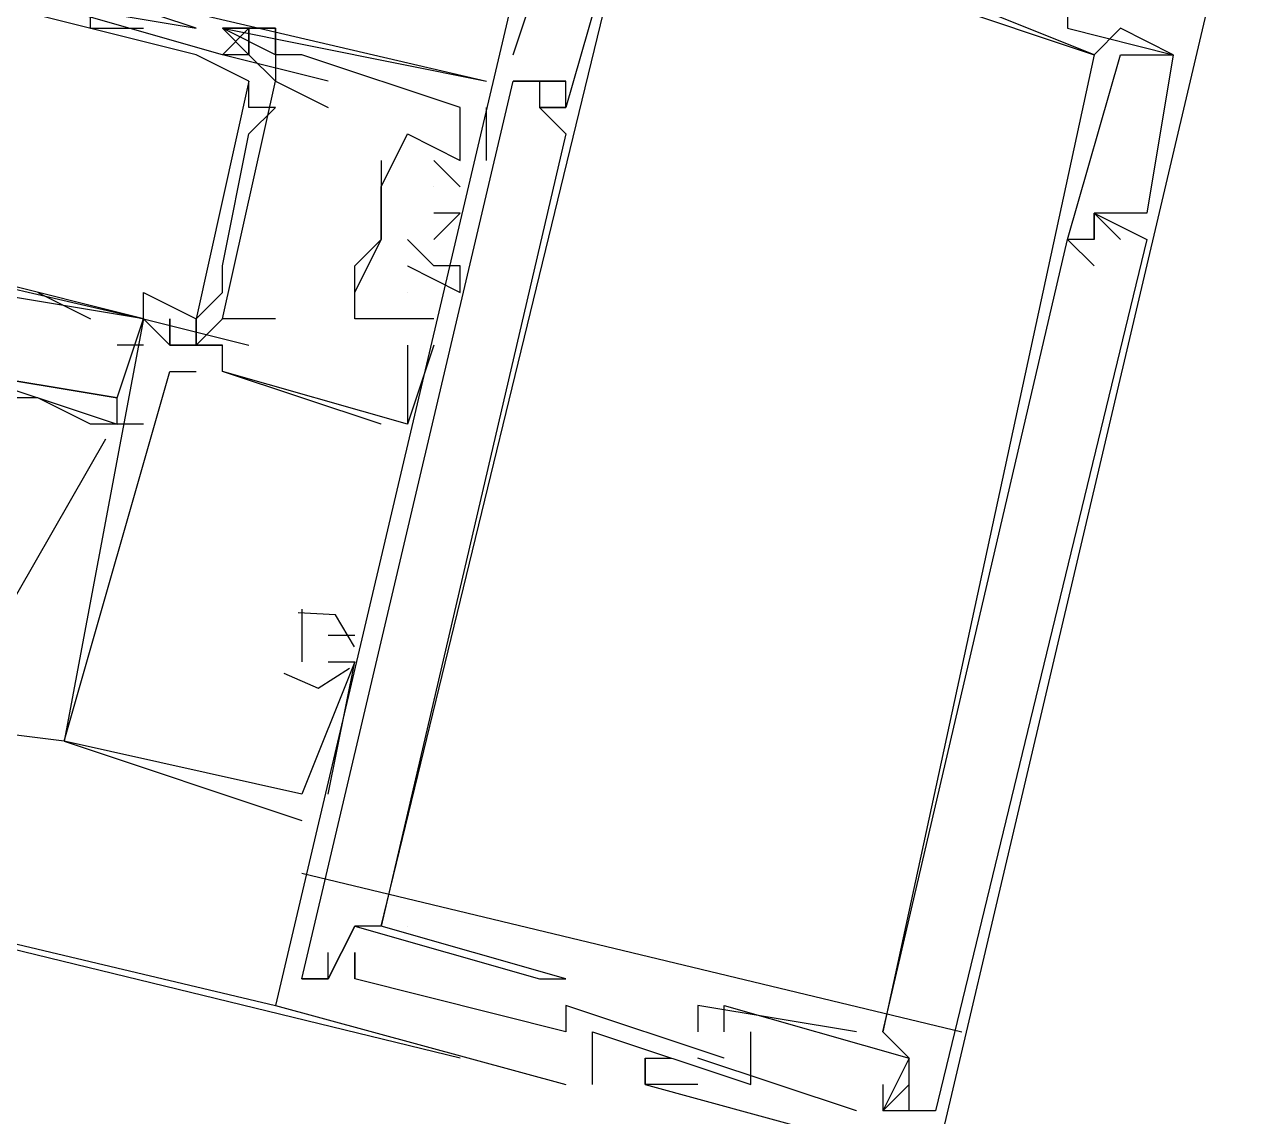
# Model space of a CAD drawing. Header units: feet. Extents: x -84 to 198, y -22 to 181.
# Drawn here: x 85.06 to 85.68, y 150.188 to 150.74 of the extents above; entities that cross this region are included whole.
import ezdxf

# ---------------------------------------------------------------- set-up
doc = ezdxf.new("R2010")
doc.units = ezdxf.units.FT
doc.layers.add('A-LINEA', color=7, linetype='CONTINUOUS')

msp = doc.modelspace()

# ---------------------------------------------------------------- linework, layer by layer
at = {"layer": 'A-LINEA'}
for p, q in [((76.6133, 152.2711), (85.1867, 150.2444)), ((84.8933, 150.8044), (85.2933, 150.7111)), ((85.0667, 150.7511), (85.1467, 150.7378)), ((85.0667, 150.7511), (85.1467, 150.7378)), ((85.0933, 150.7378), (85.0933, 150.7511)), ((85.0933, 150.7378), (85.12, 150.7378)), ((85.12, 150.7378), (85.12, 150.7378)), ((85.1467, 150.7378), (85.1467, 150.7378)), ((85.16, 150.7378), (85.16, 150.7378)), ((85.16, 150.7378), (85.16, 150.7378)), ((85.16, 150.7378), (85.16, 150.7378)), ((85.16, 150.7378), (85.16, 150.7378)), ((85.16, 150.7378), (85.16, 150.7378)), ((85.16, 150.7378), (85.16, 150.7378)), ((85.1733, 150.7378), (85.16, 150.7244)), ((85.1733, 150.7378), (85.1733, 150.7378)), ((85.1733, 150.7378), (85.1733, 150.7378)), ((85.1733, 150.7378), (85.1733, 150.7378)), ((85.1733, 150.7244), (85.1733, 150.7378)), ((85.1867, 150.7378), (85.1867, 150.7378)), ((85.1867, 150.7378), (85.1867, 150.7378)), ((85.1867, 150.7378), (85.1867, 150.7378)), ((85.5867, 150.7378), (85.5867, 150.7378)), ((85.5867, 150.7378), (85.5867, 150.7378)), ((85.5867, 150.7378), (85.5867, 150.7378)), ((85.6133, 150.7378), (85.6133, 150.7378)), ((85.6133, 150.7378), (85.6133, 150.7378)), ((85.6133, 150.7378), (85.6133, 150.7378)), ((85.1467, 150.7244), (85.1467, 150.7244)), ((85.16, 150.7244), (85.16, 150.7244)), ((85.1733, 150.7244), (85.1733, 150.7244)), ((85.1733, 150.7244), (85.1733, 150.7244)), ((85.1733, 150.7244), (85.1733, 150.7244)), ((85.1867, 150.7244), (85.1867, 150.7244)), ((85.1867, 150.7244), (85.1867, 150.7244)), ((85.1867, 150.7244), (85.1867, 150.7244)), ((85.1867, 150.7244), (85.1867, 150.7111)), ((85.1867, 150.7244), (85.1867, 150.7111)), ((85.1867, 150.7244), (85.1867, 150.7244)), ((85.2, 150.7244), (85.2, 150.7244)), ((85.2, 150.7244), (85.2, 150.7244)), ((85.2, 150.7244), (85.2, 150.7244)), ((85.3067, 150.7244), (85.3067, 150.7244)), ((85.3067, 150.7244), (85.3067, 150.7244)), ((85.3067, 150.7244), (85.3067, 150.7244)), ((85.6, 150.7244), (85.6, 150.7244)), ((85.6, 150.7244), (85.6, 150.7244)), ((85.6, 150.7244), (85.6, 150.7244)), ((85.6, 150.7244), (85.6, 150.7244)), ((85.6, 150.7244), (85.6, 150.7244)), ((85.6, 150.7244), (85.6, 150.7244)), ((85.6133, 150.7244), (85.6133, 150.7244)), ((85.6133, 150.7244), (85.6133, 150.7244)), ((85.6133, 150.7244), (85.6133, 150.7244)), ((85.64, 150.7244), (85.64, 150.7244)), ((85.64, 150.7244), (85.64, 150.7244)), ((85.64, 150.7244), (85.64, 150.7244)), ((85.64, 150.7244), (85.64, 150.7244)), ((85.64, 150.7244), (85.64, 150.7244)), ((85.64, 150.7244), (85.64, 150.7244)), ((85.64, 150.7244), (85.64, 150.7244)), ((85.64, 150.7244), (85.64, 150.7244)), ((85.64, 150.7244), (85.64, 150.7244)), ((85.1733, 150.7111), (85.1467, 150.5911)), ((85.1733, 150.7111), (85.1467, 150.5911)), ((85.1733, 150.7111), (85.1467, 150.5911)), ((85.1733, 150.7111), (85.1733, 150.7111)), ((85.1867, 150.7111), (85.1867, 150.7111)), ((85.2133, 150.7111), (85.2133, 150.7111)), ((85.2933, 150.7111), (85.2933, 150.7111)), ((85.2933, 150.7111), (85.2933, 150.7111)), ((85.2933, 150.7111), (85.2933, 150.7111)), ((85.3067, 150.7111), (85.3067, 150.7111)), ((85.3067, 150.7111), (85.3067, 150.7111)), ((85.3067, 150.7111), (85.3067, 150.7111)), ((85.3067, 150.7111), (85.3067, 150.7111)), ((85.3067, 150.7111), (85.3067, 150.7111)), ((85.3067, 150.7111), (85.3067, 150.7111)), ((85.32, 150.7111), (85.32, 150.7111)), ((85.32, 150.7111), (85.32, 150.7111)), ((85.32, 150.7111), (85.32, 150.7111)), ((85.32, 150.7111), (85.32, 150.7111)), ((85.32, 150.7111), (85.32, 150.7111)), ((85.32, 150.7111), (85.32, 150.7111)), ((85.3333, 150.7111), (85.3333, 150.7111)), ((85.3333, 150.7111), (85.3333, 150.7111)), ((85.3333, 150.7111), (85.3333, 150.7111)), ((85.3333, 150.7111), (85.3333, 150.7111)), ((85.3333, 150.7111), (85.3333, 150.7111)), ((85.3333, 150.7111), (85.3333, 150.7111)), ((85.1733, 150.6978), (85.1733, 150.6978)), ((85.1867, 150.6978), (85.1867, 150.6978)), ((85.2133, 150.6978), (85.2133, 150.6978)), ((85.28, 150.6978), (85.28, 150.6978)), ((85.28, 150.6978), (85.28, 150.6978)), ((85.28, 150.6978), (85.28, 150.6978)), ((85.2933, 150.6711), (85.2933, 150.6978)), ((85.2933, 150.6978), (85.2933, 150.6978)), ((85.2933, 150.6711), (85.2933, 150.6978)), ((85.2933, 150.6978), (85.2933, 150.6978)), ((85.2933, 150.6711), (85.2933, 150.6978)), ((85.2933, 150.6978), (85.2933, 150.6978)), ((85.32, 150.6978), (85.32, 150.6978)), ((85.32, 150.6978), (85.32, 150.6978)), ((85.32, 150.6978), (85.32, 150.6978)), ((85.32, 150.6978), (85.32, 150.6978)), ((85.32, 150.6978), (85.32, 150.6978)), ((85.32, 150.6978), (85.32, 150.6978)), ((85.32, 150.6978), (85.32, 150.6978)), ((85.32, 150.6978), (85.32, 150.6978)), ((85.32, 150.6978), (85.32, 150.6978)), ((85.3333, 150.6978), (85.3333, 150.6978)), ((85.3333, 150.6978), (85.3333, 150.6978)), ((85.3333, 150.6978), (85.3333, 150.6978)), ((85.3333, 150.6978), (85.3333, 150.6978)), ((85.3333, 150.6978), (85.3333, 150.6978)), ((85.3333, 150.6978), (85.3333, 150.6978)), ((85.3333, 150.6978), (85.3333, 150.6978)), ((85.3333, 150.6978), (85.3333, 150.6978)), ((85.3333, 150.6978), (85.3333, 150.6978)), ((85.1733, 150.6844), (85.1733, 150.6844)), ((85.2533, 150.6844), (85.2533, 150.6844)), ((85.2533, 150.6844), (85.2533, 150.6844)), ((85.2533, 150.6844), (85.2533, 150.6844)), ((85.3333, 150.6844), (85.3333, 150.6844)), ((85.3333, 150.6844), (85.3333, 150.6844)), ((85.3333, 150.6844), (85.3333, 150.6844)), ((85.2667, 150.6711), (85.28, 150.6578)), ((85.2667, 150.6711), (85.2667, 150.6711)), ((85.2667, 150.6711), (85.28, 150.6578)), ((85.2667, 150.6711), (85.2667, 150.6711)), ((85.2667, 150.6711), (85.28, 150.6578)), ((85.2667, 150.6711), (85.2667, 150.6711)), ((85.28, 150.6711), (85.28, 150.6711)), ((85.28, 150.6711), (85.28, 150.6711)), ((85.28, 150.6711), (85.28, 150.6711)), ((85.28, 150.6711), (85.28, 150.6711)), ((85.28, 150.6711), (85.28, 150.6711)), ((85.28, 150.6711), (85.28, 150.6711)), ((85.2933, 150.6711), (85.2933, 150.6711)), ((85.2933, 150.6711), (85.2933, 150.6711)), ((85.2933, 150.6711), (85.2933, 150.6711)), ((85.24, 150.6578), (85.24, 150.6578)), ((85.24, 150.6578), (85.24, 150.6578)), ((85.24, 150.6578), (85.24, 150.6578)), ((85.2667, 150.6578), (85.2667, 150.6578)), ((85.2667, 150.6578), (85.2667, 150.6578)), ((85.2667, 150.6578), (85.2667, 150.6578)), ((85.28, 150.6578), (85.28, 150.6578)), ((85.28, 150.6578), (85.28, 150.6578)), ((85.28, 150.6578), (85.28, 150.6578)), ((85.2667, 150.6444), (85.2667, 150.6444)), ((85.2667, 150.6444), (85.2667, 150.6444)), ((85.2667, 150.6444), (85.2667, 150.6444)), ((85.28, 150.6444), (85.28, 150.6444)), ((85.28, 150.6444), (85.28, 150.6444)), ((85.28, 150.6444), (85.28, 150.6444)), ((85.6, 150.6444), (85.6, 150.6444)), ((85.6, 150.6444), (85.6, 150.6444)), ((85.6133, 150.6311), (85.6, 150.6444)), ((85.6, 150.6444), (85.6, 150.6444)), ((85.6, 150.6444), (85.6, 150.6444)), ((85.6, 150.6444), (85.6, 150.6444)), ((85.6133, 150.6311), (85.6, 150.6444)), ((85.6, 150.6444), (85.6, 150.6444)), ((85.6, 150.6444), (85.6, 150.6444)), ((85.6, 150.6444), (85.6, 150.6444)), ((85.6133, 150.6311), (85.6, 150.6444)), ((85.6, 150.6444), (85.6, 150.6444)), ((85.6267, 150.6444), (85.6267, 150.6444)), ((85.6267, 150.6444), (85.6267, 150.6444)), ((85.6267, 150.6444), (85.6267, 150.6444)), ((85.24, 150.6311), (85.24, 150.6311)), ((85.24, 150.6311), (85.24, 150.6311)), ((85.24, 150.6311), (85.24, 150.6311)), ((85.24, 150.6311), (85.24, 150.6311)), ((85.24, 150.6311), (85.24, 150.6311)), ((85.2533, 150.6311), (85.2533, 150.6311)), ((85.2533, 150.6311), (85.2533, 150.6311)), ((85.2533, 150.6311), (85.2533, 150.6311)), ((85.2667, 150.6311), (85.2667, 150.6311)), ((85.2667, 150.6311), (85.2667, 150.6311)), ((85.2667, 150.6311), (85.2667, 150.6311)), ((85.5867, 150.6311), (85.5867, 150.6311)), ((85.5867, 150.6311), (85.5867, 150.6311)), ((85.5867, 150.6311), (85.5867, 150.6311)), ((85.5867, 150.6311), (85.5867, 150.6311)), ((85.5867, 150.6311), (85.5867, 150.6311)), ((85.5867, 150.6311), (85.5867, 150.6311)), ((85.6, 150.6311), (85.6, 150.6311)), ((85.6, 150.6311), (85.6, 150.6311)), ((85.6, 150.6311), (85.6, 150.6311)), ((85.6, 150.6311), (85.6, 150.6311)), ((85.6, 150.6311), (85.6, 150.6311)), ((85.6, 150.6311), (85.6, 150.6311)), ((85.6, 150.6311), (85.6, 150.6311)), ((85.6, 150.6311), (85.6, 150.6311)), ((85.6, 150.6311), (85.6, 150.6311)), ((85.6133, 150.6311), (85.6133, 150.6311)), ((85.6133, 150.6311), (85.6133, 150.6311)), ((85.6133, 150.6311), (85.6133, 150.6311)), ((85.6267, 150.6311), (85.6267, 150.6311)), ((85.6267, 150.6311), (85.6267, 150.6311)), ((85.6267, 150.6311), (85.6267, 150.6311)), ((85.16, 150.6178), (85.16, 150.6178)), ((85.2267, 150.6044), (85.2267, 150.6178)), ((85.2533, 150.6178), (85.2533, 150.6178)), ((85.2533, 150.6178), (85.2533, 150.6178)), ((85.2533, 150.6178), (85.2533, 150.6178)), ((85.2667, 150.6178), (85.2667, 150.6178)), ((85.2667, 150.6178), (85.2667, 150.6178)), ((85.2667, 150.6178), (85.2667, 150.6178)), ((85.28, 150.6178), (85.28, 150.6178)), ((85.28, 150.6178), (85.28, 150.6178)), ((85.28, 150.6178), (85.28, 150.6178)), ((85.6, 150.6178), (85.6, 150.6178)), ((85.6, 150.6178), (85.6, 150.6178)), ((85.6, 150.6178), (85.6, 150.6178)), ((85.12, 150.5911), (85.04, 150.6044)), ((85.0667, 150.6044), (85.0933, 150.5911)), ((85.12, 150.6044), (85.12, 150.6044)), ((85.16, 150.6044), (85.16, 150.6044)), ((85.2267, 150.6044), (85.2267, 150.6044)), ((85.2267, 150.6044), (85.2267, 150.6044)), ((85.2267, 150.6044), (85.2267, 150.6044)), ((85.2533, 150.6044), (85.2533, 150.6044)), ((85.2533, 150.6044), (85.2533, 150.6044)), ((85.2533, 150.6044), (85.2533, 150.6044)), ((85.28, 150.6044), (85.28, 150.6044)), ((85.28, 150.6044), (85.28, 150.6044)), ((85.28, 150.6044), (85.28, 150.6044)), ((85.12, 150.5911), (85.1733, 150.5778)), ((85.12, 150.5911), (85.12, 150.5911)), ((85.12, 150.5911), (85.12, 150.5911)), ((85.12, 150.5911), (85.12, 150.5911)), ((85.12, 150.5911), (85.12, 150.5911)), ((85.12, 150.5911), (85.12, 150.5911)), ((85.1333, 150.5778), (85.1333, 150.5911)), ((85.1333, 150.5778), (85.1333, 150.5911)), ((85.1333, 150.5778), (85.1333, 150.5911)), ((85.1333, 150.5778), (85.1333, 150.5911)), ((85.1333, 150.5778), (85.1333, 150.5911)), ((85.1333, 150.5778), (85.1333, 150.5911)), ((85.1467, 150.5911), (85.1467, 150.5911)), ((85.1467, 150.5778), (85.16, 150.5911)), ((85.1467, 150.5778), (85.16, 150.5911)), ((85.1467, 150.5778), (85.16, 150.5911)), ((85.1467, 150.5778), (85.16, 150.5911)), ((85.1467, 150.5778), (85.16, 150.5911)), ((85.1467, 150.5778), (85.16, 150.5911)), ((85.16, 150.5911), (85.16, 150.5911)), ((85.1733, 150.5911), (85.1733, 150.5911)), ((85.1867, 150.5911), (85.1867, 150.5911)), ((85.2267, 150.5911), (85.2267, 150.5911)), ((85.2267, 150.5911), (85.2267, 150.5911)), ((85.2267, 150.5911), (85.2267, 150.5911)), ((85.2533, 150.5911), (85.2533, 150.5911)), ((85.2533, 150.5911), (85.2533, 150.5911)), ((85.2533, 150.5911), (85.2533, 150.5911)), ((85.2533, 150.5911), (85.2533, 150.5911)), ((85.2533, 150.5911), (85.2533, 150.5911)), ((85.2533, 150.5911), (85.2533, 150.5911)), ((85.2667, 150.5911), (85.2667, 150.5911)), ((85.2667, 150.5911), (85.2667, 150.5911)), ((85.2667, 150.5911), (85.2667, 150.5911)), ((85.12, 150.5778), (85.1067, 150.5778)), ((85.1333, 150.5778), (85.1333, 150.5778)), ((85.1333, 150.5778), (85.1333, 150.5778)), ((85.1333, 150.5778), (85.1333, 150.5778)), ((85.1467, 150.5778), (85.1467, 150.5778)), ((85.1467, 150.5778), (85.1467, 150.5778)), ((85.1467, 150.5778), (85.1467, 150.5778)), ((85.1467, 150.5778), (85.1467, 150.5778)), ((85.1467, 150.5778), (85.1467, 150.5778)), ((85.1467, 150.5778), (85.1467, 150.5778)), ((85.16, 150.5778), (85.16, 150.5778)), ((85.16, 150.5778), (85.16, 150.5778)), ((85.16, 150.5778), (85.16, 150.5778)), ((85.16, 150.5778), (85.16, 150.5778)), ((85.16, 150.5778), (85.16, 150.5778)), ((85.16, 150.5778), (85.16, 150.5778)), ((85.1733, 150.5778), (85.1733, 150.5778)), ((85.2533, 150.5778), (85.2533, 150.5778)), ((85.2533, 150.5778), (85.2533, 150.5778)), ((85.2533, 150.5778), (85.2533, 150.5778)), ((85.2667, 150.5778), (85.2667, 150.5778)), ((85.2667, 150.5778), (85.2667, 150.5778)), ((85.2667, 150.5778), (85.2667, 150.5778)), ((85.1333, 150.5644), (85.1333, 150.5644)), ((85.1333, 150.5644), (85.1333, 150.5644)), ((85.1333, 150.5644), (85.1333, 150.5644)), ((85.1467, 150.5644), (85.1467, 150.5644)), ((85.1467, 150.5644), (85.1467, 150.5644)), ((85.1467, 150.5644), (85.1467, 150.5644)), ((85.16, 150.5644), (85.16, 150.5644)), ((85.16, 150.5644), (85.16, 150.5644)), ((85.16, 150.5644), (85.16, 150.5644)), ((85.16, 150.5644), (85.16, 150.5644)), ((85.16, 150.5644), (85.16, 150.5644)), ((85.16, 150.5644), (85.16, 150.5644)), ((85.12, 150.5378), (85.1067, 150.5378)), ((85.24, 150.5378), (85.24, 150.5378)), ((85.24, 150.5378), (85.24, 150.5378)), ((85.24, 150.5378), (85.24, 150.5378)), ((85.2533, 150.5378), (85.2533, 150.5378)), ((85.2533, 150.5378), (85.2533, 150.5378)), ((85.2533, 150.5378), (85.2533, 150.5378)), ((85.2533, 150.5378), (85.2533, 150.5378)), ((85.2533, 150.5378), (85.2533, 150.5378)), ((85.2533, 150.5378), (85.2533, 150.5378)), ((85.0473, 150.4371), (85.1011, 150.5305)), ((85.2, 150.4444), (85.2, 150.4444)), ((85.2, 150.4444), (85.2, 150.4444)), ((85.2, 150.4444), (85.2, 150.4444)), ((85.2, 150.4311), (85.2, 150.4311)), ((85.2, 150.4311), (85.2, 150.4311)), ((85.2, 150.4311), (85.2, 150.4311)), ((85.2267, 150.4311), (85.2133, 150.4311)), ((85.2133, 150.4311), (85.2133, 150.4311)), ((85.2267, 150.4311), (85.2133, 150.4311)), ((85.2133, 150.4311), (85.2133, 150.4311)), ((85.2267, 150.4311), (85.2133, 150.4311)), ((85.2133, 150.4311), (85.2133, 150.4311)), ((85.2267, 150.4311), (85.2267, 150.4311)), ((85.2267, 150.4311), (85.2267, 150.4311)), ((85.2267, 150.4311), (85.2267, 150.4311)), ((85.2, 150.4178), (85.2, 150.4178)), ((85.2, 150.4178), (85.2, 150.4178)), ((85.2, 150.4178), (85.2, 150.4178)), ((85.2133, 150.3511), (85.2267, 150.4178)), ((85.2133, 150.4178), (85.2133, 150.4178)), ((85.2133, 150.3511), (85.2267, 150.4178)), ((85.2133, 150.4178), (85.2133, 150.4178)), ((85.2133, 150.3511), (85.2267, 150.4178)), ((85.2133, 150.4178), (85.2133, 150.4178)), ((85.2267, 150.4178), (85.2267, 150.4178)), ((85.2267, 150.4178), (85.2267, 150.4178)), ((85.2267, 150.4178), (85.2267, 150.4178)), ((85.2267, 150.4178), (85.2267, 150.4178)), ((85.2267, 150.4178), (85.2267, 150.4178)), ((85.2267, 150.4178), (85.2267, 150.4178)), ((85.08, 150.3778), (84.9733, 150.3911)), ((85.08, 150.3778), (85.08, 150.3778)), ((85.08, 150.3778), (85.2, 150.3378)), ((85.08, 150.3778), (85.08, 150.3778)), ((85.08, 150.3778), (85.08, 150.3778)), ((85.08, 150.3778), (85.08, 150.3778)), ((85.08, 150.3778), (85.2, 150.3378)), ((85.08, 150.3778), (85.08, 150.3778)), ((85.08, 150.3778), (85.08, 150.3778)), ((85.08, 150.3778), (85.08, 150.3778)), ((85.08, 150.3778), (85.2, 150.3378)), ((85.08, 150.3778), (85.08, 150.3778)), ((85.08, 150.3778), (85.08, 150.3778)), ((85.2, 150.3511), (85.2, 150.3511)), ((85.2, 150.3511), (85.2, 150.3511)), ((85.2, 150.3511), (85.2, 150.3511)), ((85.2133, 150.3511), (85.2133, 150.3511)), ((85.2133, 150.3511), (85.2133, 150.3511)), ((85.2133, 150.3511), (85.2133, 150.3511)), ((85.28, 150.2178), (84.7867, 150.3378)), ((85.2, 150.3378), (85.2, 150.3378)), ((85.2, 150.3378), (85.2, 150.3378)), ((85.2, 150.3378), (85.2, 150.3378)), ((85.2, 150.3111), (85.5333, 150.2311)), ((85.2267, 150.2844), (85.2267, 150.2844)), ((85.2267, 150.2844), (85.2267, 150.2844)), ((85.2267, 150.2844), (85.2267, 150.2844)), ((85.2267, 150.2844), (85.2267, 150.2844)), ((85.2267, 150.2844), (85.2267, 150.2844)), ((85.2267, 150.2844), (85.2267, 150.2844)), ((85.24, 150.2844), (85.24, 150.2844)), ((85.24, 150.2844), (85.24, 150.2844)), ((85.24, 150.2844), (85.24, 150.2844)), ((85.24, 150.2844), (85.24, 150.2844)), ((85.24, 150.2844), (85.24, 150.2844)), ((85.24, 150.2844), (85.24, 150.2844)), ((85.2533, 150.2844), (85.2533, 150.2844)), ((85.2533, 150.2844), (85.2533, 150.2844)), ((85.2533, 150.2844), (85.2533, 150.2844)), ((85.2133, 150.2711), (85.2133, 150.2711)), ((85.2133, 150.2711), (85.2133, 150.2711)), ((85.2133, 150.2711), (85.2133, 150.2711)), ((85.2267, 150.2711), (85.2267, 150.2711)), ((85.2267, 150.2711), (85.2267, 150.2711)), ((85.2267, 150.2711), (85.2267, 150.2711)), ((85.2, 150.2578), (85.2, 150.2578)), ((85.2, 150.2578), (85.2, 150.2578)), ((85.2, 150.2578), (85.2, 150.2578)), ((85.2, 150.2578), (85.2, 150.2578)), ((85.2, 150.2578), (85.2, 150.2578)), ((85.2, 150.2578), (85.2, 150.2578)), ((85.2133, 150.2578), (85.2133, 150.2578)), ((85.2133, 150.2578), (85.2133, 150.2578)), ((85.2133, 150.2578), (85.2133, 150.2578)), ((85.2133, 150.2578), (85.2133, 150.2578)), ((85.2133, 150.2578), (85.2133, 150.2578)), ((85.2133, 150.2578), (85.2133, 150.2578)), ((85.2133, 150.2578), (85.2133, 150.2578)), ((85.2133, 150.2578), (85.2133, 150.2578)), ((85.2133, 150.2578), (85.2133, 150.2578)), ((85.2267, 150.2578), (85.2267, 150.2578)), ((85.2267, 150.2578), (85.2267, 150.2578)), ((85.2267, 150.2578), (85.2267, 150.2578)), ((85.2267, 150.2578), (85.2267, 150.2578)), ((85.2267, 150.2578), (85.2267, 150.2578)), ((85.2267, 150.2578), (85.2267, 150.2578)), ((85.32, 150.2578), (85.32, 150.2578)), ((85.32, 150.2578), (85.32, 150.2578)), ((85.32, 150.2578), (85.32, 150.2578)), ((85.3333, 150.2578), (85.3333, 150.2578)), ((85.3333, 150.2578), (85.3333, 150.2578)), ((85.3333, 150.2578), (85.3333, 150.2578)), ((85.1867, 150.2444), (85.1867, 150.2444)), ((85.1867, 150.2444), (85.1867, 150.2444)), ((85.1867, 150.2444), (85.1867, 150.2444)), ((85.3333, 150.2444), (85.3333, 150.2444)), ((85.3333, 150.2444), (85.3333, 150.2444)), ((85.3333, 150.2444), (85.3333, 150.2444)), ((85.4, 150.2444), (85.4, 150.2444)), ((85.4, 150.2444), (85.4, 150.2444)), ((85.4, 150.2444), (85.4, 150.2444)), ((85.4133, 150.2444), (85.4133, 150.2444)), ((85.4133, 150.2444), (85.4133, 150.2444)), ((85.4133, 150.2444), (85.4133, 150.2444)), ((85.3333, 150.2311), (85.3333, 150.2311)), ((85.3333, 150.2311), (85.3333, 150.2311)), ((85.3333, 150.2311), (85.3333, 150.2311)), ((85.3467, 150.2311), (85.3467, 150.2311)), ((85.3467, 150.2311), (85.3467, 150.2311)), ((85.3467, 150.2311), (85.3467, 150.2311)), ((85.4, 150.2311), (85.4, 150.2311)), ((85.4, 150.2311), (85.4, 150.2311)), ((85.4, 150.2311), (85.4, 150.2311)), ((85.4133, 150.2311), (85.4133, 150.2311)), ((85.4133, 150.2311), (85.4133, 150.2311)), ((85.4133, 150.2311), (85.4133, 150.2311)), ((85.4133, 150.2311), (85.4133, 150.2311)), ((85.4133, 150.2311), (85.4133, 150.2311)), ((85.4133, 150.2311), (85.4133, 150.2311)), ((85.4267, 150.2311), (85.4267, 150.2311)), ((85.4267, 150.2311), (85.4267, 150.2311)), ((85.4267, 150.2311), (85.4267, 150.2311)), ((85.48, 150.2311), (85.48, 150.2311)), ((85.48, 150.2311), (85.48, 150.2311)), ((85.48, 150.2311), (85.48, 150.2311)), ((85.4933, 150.2311), (85.4933, 150.2311)), ((85.4933, 150.2311), (85.4933, 150.2311)), ((85.4933, 150.2311), (85.4933, 150.2311)), ((85.4933, 150.2311), (85.4933, 150.2311)), ((85.4933, 150.2311), (85.4933, 150.2311)), ((85.4933, 150.2311), (85.4933, 150.2311)), ((85.3733, 150.2178), (85.3733, 150.2178)), ((85.3733, 150.2178), (85.3733, 150.2178)), ((85.3733, 150.2178), (85.3733, 150.2178)), ((85.3733, 150.2178), (85.3733, 150.2178)), ((85.3733, 150.2178), (85.3733, 150.2178)), ((85.3733, 150.2178), (85.3733, 150.2178)), ((85.3867, 150.2178), (85.3867, 150.2178)), ((85.3867, 150.2178), (85.3867, 150.2178)), ((85.3867, 150.2178), (85.3867, 150.2178)), ((85.48, 150.1911), (85.4, 150.2178)), ((85.4, 150.2178), (85.4, 150.2178)), ((85.48, 150.1911), (85.4, 150.2178)), ((85.4, 150.2178), (85.4, 150.2178)), ((85.48, 150.1911), (85.4, 150.2178)), ((85.4, 150.2178), (85.4, 150.2178)), ((85.4133, 150.2178), (85.4133, 150.2178)), ((85.4133, 150.2178), (85.4133, 150.2178)), ((85.4133, 150.2178), (85.4133, 150.2178)), ((85.5067, 150.2178), (85.5067, 150.2178)), ((85.5067, 150.2178), (85.5067, 150.2178)), ((85.5067, 150.2178), (85.5067, 150.2178)), ((85.5067, 150.2178), (85.5067, 150.2178)), ((85.5067, 150.2178), (85.5067, 150.2178)), ((85.5067, 150.2178), (85.5067, 150.2178)), ((85.3333, 150.2044), (85.3333, 150.2044)), ((85.3333, 150.2044), (85.3333, 150.2044)), ((85.3333, 150.2044), (85.3333, 150.2044)), ((85.3467, 150.2044), (85.3467, 150.2044)), ((85.3467, 150.2044), (85.3467, 150.2044)), ((85.3467, 150.2044), (85.3467, 150.2044)), ((85.3733, 150.2044), (85.3733, 150.2044)), ((85.3733, 150.2044), (85.3733, 150.2044)), ((85.3733, 150.2044), (85.3733, 150.2044)), ((85.3733, 150.2044), (85.3733, 150.2044)), ((85.3733, 150.2044), (85.3733, 150.2044)), ((85.3733, 150.2044), (85.3733, 150.2044)), ((85.4, 150.2044), (85.4, 150.2044)), ((85.4, 150.2044), (85.4, 150.2044)), ((85.4, 150.2044), (85.4, 150.2044)), ((85.4267, 150.2044), (85.4267, 150.2044)), ((85.4267, 150.2044), (85.4267, 150.2044)), ((85.4267, 150.2044), (85.4267, 150.2044)), ((85.4933, 150.2044), (85.4933, 150.1911)), ((85.4933, 150.2044), (85.4933, 150.2044)), ((85.4933, 150.2044), (85.4933, 150.1911)), ((85.4933, 150.2044), (85.4933, 150.2044)), ((85.4933, 150.2044), (85.4933, 150.1911)), ((85.4933, 150.2044), (85.4933, 150.2044)), ((85.5067, 150.2044), (85.5067, 150.2044)), ((85.5067, 150.2044), (85.5067, 150.2044)), ((85.5067, 150.2044), (85.5067, 150.2044)), ((85.48, 150.1911), (85.48, 150.1911)), ((85.48, 150.1911), (85.48, 150.1911)), ((85.48, 150.1911), (85.48, 150.1911)), ((85.4933, 150.1911), (85.4933, 150.1911)), ((85.4933, 150.1911), (85.4933, 150.1911)), ((85.4933, 150.1911), (85.4933, 150.1911)), ((85.4933, 150.1911), (85.4933, 150.1911)), ((85.4933, 150.1911), (85.4933, 150.1911)), ((85.4933, 150.1911), (85.4933, 150.1911)), ((85.4933, 150.1911), (85.4933, 150.1911)), ((85.4933, 150.1911), (85.4933, 150.1911)), ((85.4933, 150.1911), (85.4933, 150.1911)), ((85.5067, 150.1911), (85.5067, 150.1911)), ((85.5067, 150.1911), (85.5067, 150.1911)), ((85.5067, 150.1911), (85.5067, 150.1911))]:
    msp.add_line(p, q, dxfattribs=at)
for points in [[(85.36, 150.9244), (85.3467, 150.9244), (85.1867, 150.2444), (85.3333, 150.2044)], [(85.36, 150.9244), (85.3467, 150.9244), (85.1867, 150.2444), (85.3333, 150.2044)], [(85.36, 150.9244), (85.3467, 150.9244), (85.1867, 150.2444), (85.3333, 150.2044)], [(85.3733, 150.2178), (85.3733, 150.2044), (85.52, 150.1644), (85.68, 150.8444)], [(85.3733, 150.2178), (85.3733, 150.2044), (85.52, 150.1644), (85.68, 150.8444)], [(85.3733, 150.2178), (85.3733, 150.2044), (85.52, 150.1644), (85.68, 150.8444)], [(85.24, 150.2844), (85.36, 150.7778), (85.4533, 150.7644), (85.4533, 150.7644), (85.44, 150.7778), (85.44, 150.7644), (85.36, 150.7911), (85.3333, 150.8044)], [(85.24, 150.2844), (85.36, 150.7778), (85.4533, 150.7644), (85.4533, 150.7644), (85.44, 150.7778), (85.44, 150.7644), (85.36, 150.7911), (85.3333, 150.8044)], [(85.24, 150.2844), (85.36, 150.7778), (85.4533, 150.7644), (85.4533, 150.7644), (85.44, 150.7778), (85.44, 150.7644), (85.36, 150.7911), (85.3333, 150.8044)], [(85.3067, 150.7244), (85.3333, 150.8044), (85.5467, 150.7511), (85.56, 150.7644)], [(85.3067, 150.7244), (85.3333, 150.8044), (85.5467, 150.7511), (85.56, 150.7644)], [(85.3067, 150.7244), (85.3333, 150.8044), (85.5467, 150.7511), (85.56, 150.7644)], [(85.3333, 150.7911), (85.36, 150.7911), (85.3333, 150.6978), (85.32, 150.6978)], [(85.3333, 150.7911), (85.36, 150.7911), (85.3333, 150.6978), (85.32, 150.6978)], [(85.3333, 150.7911), (85.36, 150.7911), (85.3333, 150.6978), (85.32, 150.6978)], [(85.2133, 150.7111), (85.16, 150.7244), (84.9733, 150.7778)], [(84.9467, 150.6311), (85.12, 150.5911), (85.12, 150.6044), (85.1467, 150.5911), (85.16, 150.6044), (85.16, 150.6178), (85.1733, 150.6844), (85.1867, 150.6978), (85.1733, 150.6978), (85.1733, 150.7111), (85.1467, 150.7244), (84.9867, 150.7644), (84.9733, 150.7644), (84.9733, 150.7511), (85, 150.7378), (85, 150.7378)], [(85.1467, 150.7378), (85.1467, 150.7378), (85.0667, 150.7644), (85.0667, 150.7511)], [(85.6133, 150.7244), (85.64, 150.7244), (85.6133, 150.7378), (85.6, 150.7244), (85.5333, 150.7511), (85.52, 150.7511), (85.52, 150.7511), (85.6, 150.7244), (85.4933, 150.2311)], [(85.6133, 150.7244), (85.64, 150.7244), (85.6133, 150.7378), (85.6, 150.7244), (85.5333, 150.7511), (85.52, 150.7511), (85.52, 150.7511), (85.6, 150.7244), (85.4933, 150.2311)], [(85.6133, 150.7244), (85.64, 150.7244), (85.6133, 150.7378), (85.6, 150.7244), (85.5333, 150.7511), (85.52, 150.7511), (85.52, 150.7511), (85.6, 150.7244), (85.4933, 150.2311)], [(85.5867, 150.7511), (85.5867, 150.7378), (85.64, 150.7244), (85.6267, 150.6444), (85.6, 150.6444), (85.6, 150.6311), (85.6, 150.6444), (85.6267, 150.6311), (85.52, 150.1911)], [(85.5867, 150.7511), (85.5867, 150.7378), (85.64, 150.7244), (85.6267, 150.6444), (85.6, 150.6444), (85.6, 150.6311), (85.6, 150.6444), (85.6267, 150.6311), (85.52, 150.1911)], [(85.5867, 150.7511), (85.5867, 150.7378), (85.64, 150.7244), (85.6267, 150.6444), (85.6, 150.6444), (85.6, 150.6311), (85.6, 150.6444), (85.6267, 150.6311), (85.52, 150.1911)], [(85.2533, 150.5911), (85.2267, 150.5911), (85.2267, 150.6044), (85.24, 150.6311), (85.24, 150.6578), (85.2533, 150.6844), (85.28, 150.6711), (85.28, 150.6978), (85.2, 150.7244), (85.1867, 150.7244), (85.1867, 150.7378), (85.16, 150.7378), (85.1733, 150.7378), (85.1733, 150.7244), (85.16, 150.7378), (85.2933, 150.7111), (85.2933, 150.7111)], [(85.2533, 150.5911), (85.2267, 150.5911), (85.2267, 150.6044), (85.24, 150.6311), (85.24, 150.6578), (85.2533, 150.6844), (85.28, 150.6711), (85.28, 150.6978), (85.2, 150.7244), (85.1867, 150.7244), (85.1867, 150.7378), (85.16, 150.7378), (85.1733, 150.7378), (85.1733, 150.7244), (85.16, 150.7378), (85.2933, 150.7111), (85.2933, 150.7111)], [(85.2533, 150.5911), (85.2267, 150.5911), (85.2267, 150.6044), (85.24, 150.6311), (85.24, 150.6578), (85.2533, 150.6844), (85.28, 150.6711), (85.28, 150.6978), (85.2, 150.7244), (85.1867, 150.7244), (85.1867, 150.7378), (85.16, 150.7378), (85.1733, 150.7378), (85.1733, 150.7244), (85.16, 150.7378), (85.2933, 150.7111), (85.2933, 150.7111)], [(85.16, 150.7378), (85.16, 150.7378), (85.1867, 150.7378), (85.1867, 150.7244), (85.16, 150.7378)], [(85.1733, 150.7244), (85.1733, 150.7244), (85.1733, 150.7378)], [(85.1867, 150.7244), (85.1867, 150.7111), (85.1733, 150.7244), (85.16, 150.7244)], [(85.1733, 150.7244), (85.1733, 150.7244), (85.1733, 150.7244)], [(85.6, 150.6311), (85.5867, 150.6311), (85.6133, 150.7244)], [(85.6, 150.6311), (85.5867, 150.6311), (85.6133, 150.7244)], [(85.6, 150.6311), (85.5867, 150.6311), (85.6133, 150.7244)], [(85.1867, 150.5911), (85.16, 150.5911), (85.1867, 150.7111), (85.2133, 150.6978)], [(85.2133, 150.2578), (85.2, 150.2578), (85.3067, 150.7111), (85.3333, 150.7111)], [(85.2133, 150.2578), (85.2, 150.2578), (85.3067, 150.7111), (85.3333, 150.7111)], [(85.2133, 150.2578), (85.2, 150.2578), (85.3067, 150.7111), (85.3333, 150.7111)], [(85.32, 150.7111), (85.32, 150.6978), (85.3333, 150.6844), (85.24, 150.2844), (85.2267, 150.2844), (85.2133, 150.2578), (85.2133, 150.2711)], [(85.32, 150.7111), (85.32, 150.6978), (85.3333, 150.6844), (85.24, 150.2844), (85.2267, 150.2844), (85.2133, 150.2578), (85.2133, 150.2711)], [(85.32, 150.7111), (85.32, 150.6978), (85.3333, 150.6844), (85.24, 150.2844), (85.2267, 150.2844), (85.2133, 150.2578), (85.2133, 150.2711)], [(85.32, 150.6978), (85.3333, 150.6978), (85.3333, 150.7111), (85.3067, 150.7111)], [(85.32, 150.6978), (85.3333, 150.6978), (85.3333, 150.7111), (85.3067, 150.7111)], [(85.32, 150.6978), (85.3333, 150.6978), (85.3333, 150.7111), (85.3067, 150.7111)], [(85.32, 150.7111), (85.32, 150.6978), (85.32, 150.6978), (85.3333, 150.6844)], [(85.32, 150.7111), (85.32, 150.6978), (85.32, 150.6978), (85.3333, 150.6844)], [(85.32, 150.7111), (85.32, 150.6978), (85.32, 150.6978), (85.3333, 150.6844)], [(85.24, 150.6711), (85.24, 150.6311), (85.24, 150.6311), (85.2267, 150.6178)], [(85.12, 150.5911), (84.96, 150.6311), (84.9467, 150.6444), (84.9467, 150.6578), (84.9867, 150.6444)], [(85.2667, 150.6311), (85.28, 150.6444), (85.2667, 150.6444)], [(85.2667, 150.6311), (85.28, 150.6444), (85.2667, 150.6444)], [(85.2667, 150.6311), (85.28, 150.6444), (85.2667, 150.6444)], [(85.2533, 150.6178), (85.28, 150.6044), (85.28, 150.6178), (85.2667, 150.6178), (85.2533, 150.6311), (85.2533, 150.6311)], [(85.2533, 150.6178), (85.28, 150.6044), (85.28, 150.6178), (85.2667, 150.6178), (85.2533, 150.6311), (85.2533, 150.6311)], [(85.2533, 150.6178), (85.28, 150.6044), (85.28, 150.6178), (85.2667, 150.6178), (85.2533, 150.6311), (85.2533, 150.6311)], [(85.5067, 150.1911), (85.5067, 150.2178), (85.4933, 150.2311), (85.5867, 150.6311), (85.6, 150.6178)], [(85.5067, 150.1911), (85.5067, 150.2178), (85.4933, 150.2311), (85.5867, 150.6311), (85.6, 150.6178)], [(85.5067, 150.1911), (85.5067, 150.2178), (85.4933, 150.2311), (85.5867, 150.6311), (85.6, 150.6178)], [(85.04, 150.6044), (85.0267, 150.5644), (85.1067, 150.5511), (85.12, 150.5911)], [(85.2533, 150.5778), (85.2533, 150.5378), (85.16, 150.5644), (85.16, 150.5778), (85.1467, 150.5778), (85.16, 150.5778), (85.1333, 150.5778), (85.12, 150.5911), (85.08, 150.3778)], [(85.2533, 150.5778), (85.2533, 150.5378), (85.16, 150.5644), (85.16, 150.5778), (85.1467, 150.5778), (85.16, 150.5778), (85.1333, 150.5778), (85.12, 150.5911), (85.08, 150.3778)], [(85.2533, 150.5778), (85.2533, 150.5378), (85.16, 150.5644), (85.16, 150.5778), (85.1467, 150.5778), (85.16, 150.5778), (85.1333, 150.5778), (85.12, 150.5911), (85.08, 150.3778)], [(85.1333, 150.5911), (85.1333, 150.5778), (85.1333, 150.5911)], [(85.1333, 150.5911), (85.1333, 150.5778), (85.1333, 150.5911)], [(85.1333, 150.5911), (85.1333, 150.5778), (85.1333, 150.5911)], [(85.1467, 150.5911), (85.1467, 150.5778), (85.1467, 150.5911)], [(85.1467, 150.5911), (85.1467, 150.5778), (85.1467, 150.5911)], [(85.1467, 150.5911), (85.1467, 150.5778), (85.1467, 150.5911)], [(85.1467, 150.5911), (85.1467, 150.5778), (85.1467, 150.5911)], [(85.1467, 150.5911), (85.1467, 150.5778), (85.1467, 150.5911)], [(85.1467, 150.5911), (85.1467, 150.5778), (85.1467, 150.5911)], [(85.2667, 150.5911), (85.2667, 150.5911), (85.2533, 150.5911)], [(85.2667, 150.5911), (85.2667, 150.5911), (85.2533, 150.5911)], [(85.2667, 150.5911), (85.2667, 150.5911), (85.2533, 150.5911)], [(85.1067, 150.5378), (85.0933, 150.5378), (85.0667, 150.5511), (85.04, 150.5511), (85.0267, 150.5644), (85.0267, 150.5644), (84.9733, 150.5778)], [(85.1333, 150.5778), (85.1333, 150.5778), (85.1333, 150.5778), (85.16, 150.5778), (85.16, 150.5778), (85.1333, 150.5778)], [(85.1333, 150.5778), (85.1333, 150.5778), (85.1333, 150.5778), (85.16, 150.5778), (85.16, 150.5778), (85.1333, 150.5778)], [(85.1333, 150.5778), (85.1333, 150.5778), (85.1333, 150.5778), (85.16, 150.5778), (85.16, 150.5778), (85.1333, 150.5778)], [(85.2667, 150.5778), (85.2533, 150.5378), (85.2533, 150.5378)], [(85.2667, 150.5778), (85.2533, 150.5378), (85.2533, 150.5378)], [(85.2667, 150.5778), (85.2533, 150.5378), (85.2533, 150.5378)], [(85.0267, 150.5644), (85.0267, 150.5644), (85.1067, 150.5378), (85.1067, 150.5511), (85.0267, 150.5644), (85.0267, 150.5644), (85.0267, 150.5644)], [(85.2133, 150.4178), (85.2267, 150.4178), (85.2, 150.3511), (85.08, 150.3778), (85.1333, 150.5644), (85.1467, 150.5644)], [(85.2133, 150.4178), (85.2267, 150.4178), (85.2, 150.3511), (85.08, 150.3778), (85.1333, 150.5644), (85.1467, 150.5644)], [(85.2133, 150.4178), (85.2267, 150.4178), (85.2, 150.3511), (85.08, 150.3778), (85.1333, 150.5644), (85.1467, 150.5644)], [(85.24, 150.5378), (85.16, 150.5644), (85.16, 150.5644)], [(85.24, 150.5378), (85.16, 150.5644), (85.16, 150.5644)], [(85.24, 150.5378), (85.16, 150.5644), (85.16, 150.5644)], [(85.2, 150.4444), (85.2, 150.4311), (85.2, 150.4311), (85.2, 150.4178)], [(85.2, 150.4444), (85.2, 150.4311), (85.2, 150.4311), (85.2, 150.4178)], [(85.2, 150.4444), (85.2, 150.4311), (85.2, 150.4311), (85.2, 150.4178)], [(85.2266, 150.4255), (85.217, 150.4416), (85.1982, 150.4426)], [(85.2266, 150.4255), (85.217, 150.4416), (85.1982, 150.4426)], [(85.2266, 150.4255), (85.217, 150.4416), (85.1982, 150.4426)], [(85.191, 150.4121), (85.2082, 150.4045), (85.2241, 150.4146)], [(85.191, 150.4121), (85.2082, 150.4045), (85.2241, 150.4146)], [(85.191, 150.4121), (85.2082, 150.4045), (85.2241, 150.4146)], [(85.2, 150.2578), (85.2133, 150.2578), (85.2267, 150.2844), (85.32, 150.2578), (85.3333, 150.2578), (85.24, 150.2844)], [(85.2, 150.2578), (85.2133, 150.2578), (85.2267, 150.2844), (85.32, 150.2578), (85.3333, 150.2578), (85.24, 150.2844)], [(85.2, 150.2578), (85.2133, 150.2578), (85.2267, 150.2844), (85.32, 150.2578), (85.3333, 150.2578), (85.24, 150.2844)], [(85.4133, 150.2178), (85.3333, 150.2444), (85.3333, 150.2311), (85.2267, 150.2578), (85.2267, 150.2711), (85.2267, 150.2578)], [(85.4133, 150.2178), (85.3333, 150.2444), (85.3333, 150.2311), (85.2267, 150.2578), (85.2267, 150.2711), (85.2267, 150.2578)], [(85.4133, 150.2178), (85.3333, 150.2444), (85.3333, 150.2311), (85.2267, 150.2578), (85.2267, 150.2711), (85.2267, 150.2578)], [(85.48, 150.2311), (85.4, 150.2444), (85.4, 150.2311)], [(85.48, 150.2311), (85.4, 150.2444), (85.4, 150.2311)], [(85.48, 150.2311), (85.4, 150.2444), (85.4, 150.2311)], [(85.4133, 150.2311), (85.4133, 150.2444), (85.5067, 150.2178), (85.4933, 150.1911)], [(85.4133, 150.2311), (85.4133, 150.2444), (85.5067, 150.2178), (85.4933, 150.1911)], [(85.4133, 150.2311), (85.4133, 150.2444), (85.5067, 150.2178), (85.4933, 150.1911)], [(85.3467, 150.2044), (85.3467, 150.2311), (85.4267, 150.2044), (85.4267, 150.2311)], [(85.3467, 150.2044), (85.3467, 150.2311), (85.4267, 150.2044), (85.4267, 150.2311)], [(85.3467, 150.2044), (85.3467, 150.2311), (85.4267, 150.2044), (85.4267, 150.2311)], [(85.4, 150.2044), (85.3733, 150.2044), (85.3733, 150.2178), (85.3867, 150.2178)], [(85.4, 150.2044), (85.3733, 150.2044), (85.3733, 150.2178), (85.3867, 150.2178)], [(85.4, 150.2044), (85.3733, 150.2044), (85.3733, 150.2178), (85.3867, 150.2178)], [(85.52, 150.1911), (85.4933, 150.1911), (85.5067, 150.2044)], [(85.52, 150.1911), (85.4933, 150.1911), (85.5067, 150.2044)], [(85.52, 150.1911), (85.4933, 150.1911), (85.5067, 150.2044)]]:
    msp.add_lwpolyline(points, dxfattribs=at)

doc.saveas('drawing.dxf')
